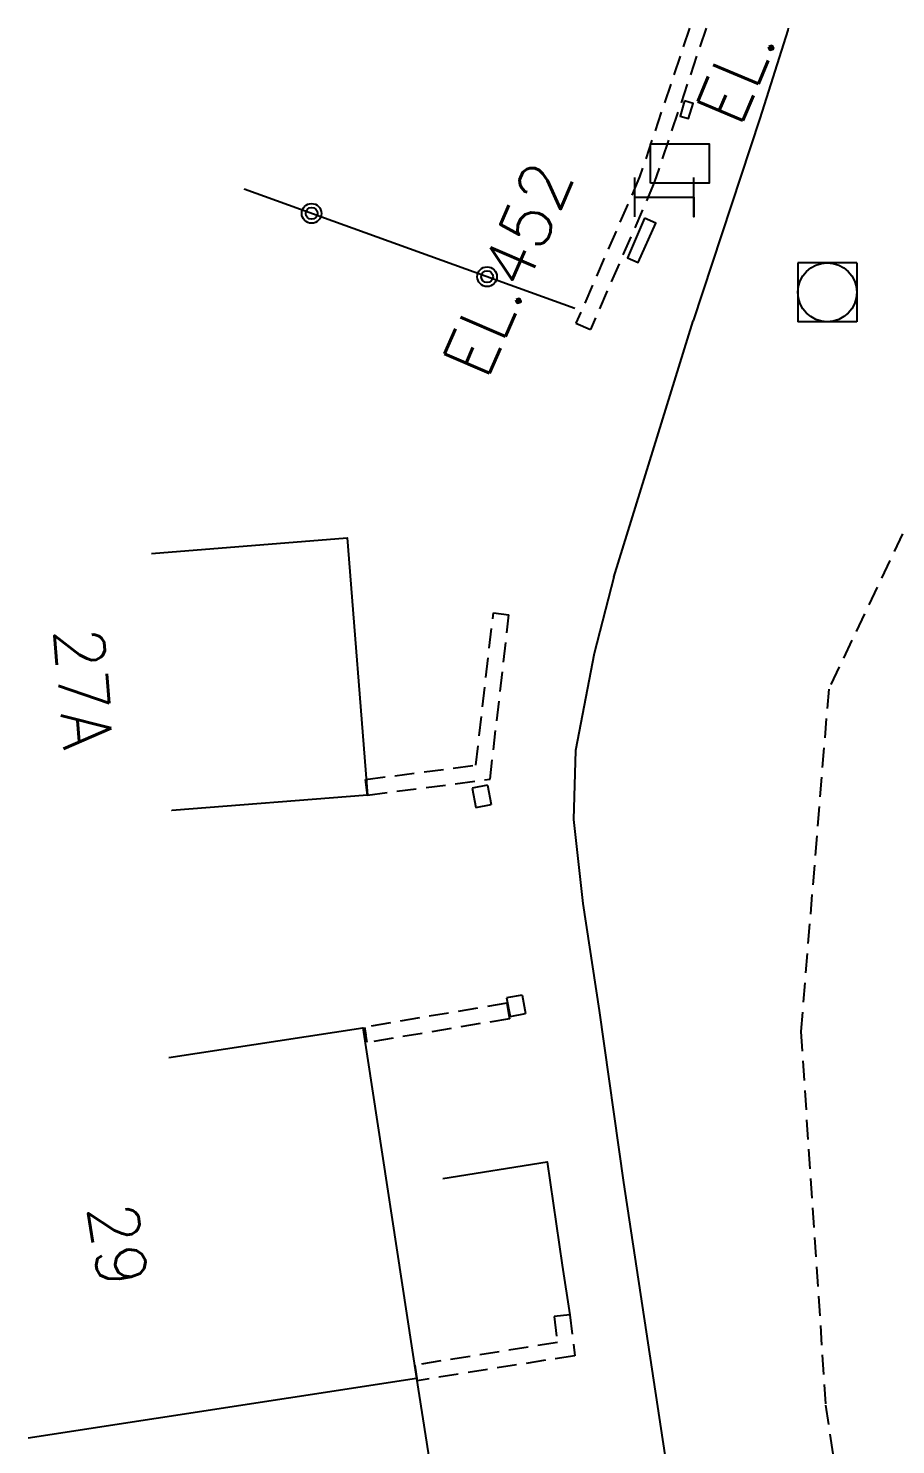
# Model space of a CAD drawing. Header units: millimetres. Extents: x 134000 to 135001, y 143000 to 144000.
# Drawn here: x 134051.41 to 134073.49, y 143963.95 to 144000 of the extents above; entities that cross this region are included whole.
import ezdxf
from ezdxf.enums import TextEntityAlignment as Align

# ---------------------------------------------------------------- set-up
doc = ezdxf.new("R2010")
doc.units = ezdxf.units.MM
doc.linetypes.add('DASHED', pattern=[0.75, 0.5, -0.25])
doc.layers.get('0').update_dxf_attribs({"linetype": 'CONTINUOUS'})
for name, color, linetype in [('W0001', 6, 'DASHED'), ('W0008', 7, 'CONTINUOUS'), ('w0100', 7, 'CONTINUOUS'), ('W0105', 7, 'CONTINUOUS'), ('W0112', 1, 'DASHED'), ('W0322', 7, 'CONTINUOUS'), ('W0420', 7, 'CONTINUOUS'), ('W0984', 7, 'CONTINUOUS'), ('W0991', 7, 'CONTINUOUS'), ('W1102', 7, 'CONTINUOUS'), ('W1471', 7, 'CONTINUOUS'), ('W1474', 7, 'CONTINUOUS')]:
    doc.layers.add(name, color=color, linetype=linetype)
doc.styles.get("Standard").update_dxf_attribs({"font": 'romans.shx', "width": 0.85})

# ---------------------------------------------------------------- blocks, each defined once
blk = doc.blocks.new('T420')
for p, q in [((0.75, 0.75), (-0.75, 0.75)), ((-0.75, 0.75), (-0.75, -0.75)), ((0.75, 0.75), (0.75, -0.75)), ((0.75, -0.75), (-0.75, -0.75))]:
    blk.add_line(p, q)
blk.add_ellipse((0, 0), major_axis=(-0.53, 0.53), ratio=1, start_param=3.926991, end_param=10.210176)
blk = doc.blocks.new('T1474')
at = {"color": 0, "linetype": 'Continuous', "flags": 128}
for points in [[(-0.75, -0.5), (-0.75, 0.5)], [(0.75, 0), (0.749, -0.5), (0.75, 0.5)], [(-0.75, 0), (0.75, 0)]]:
    blk.add_lwpolyline(points, dxfattribs=at)
blk = doc.blocks.new('T1471')
at = {"color": 0, "linetype": 'Continuous', "flags": 128}
blk.add_lwpolyline([(-0.75, -0.5), (-0.75, 0.5), (0.75, 0.5), (0.75, -0.5), (-0.75, -0.5)], dxfattribs=at)
blk = doc.blocks.new('t322o')
at = {"color": 0, "linetype": 'Continuous'}
for radius in [0.25, 0.15]:
    blk.add_circle((0, 0), radius, dxfattribs=at)

msp = doc.modelspace()

# ---------------------------------------------------------------- linework, layer by layer
at = {"layer": 'W0001'}
msp.add_lwpolyline([(134078.184, 143996.609), (134071.782, 143983.184), (134071.072, 143974.466), (134071.704, 143964.958), (134073.252, 143954.496), (134076.231, 143936.956)], dxfattribs=at)
at = {"layer": 'W0008'}
msp.add_line((134066.309, 143986.032), (134068.335, 143992.553), dxfattribs=at)
for points in [[(134070.753, 144000), (134070.743, 143999.951), (134070.033, 143997.709), (134068.335, 143992.553)], [(134066.309, 143986.032), (134065.811, 143984.092), (134065.339, 143981.621), (134065.289, 143979.862), (134065.527, 143977.721), (134065.944, 143975.005), (134066.562, 143970.622), (134068.379, 143958.663), (134069.841, 143949.203), (134070.819, 143943.149), (134071.821, 143937.654), (134072.023, 143936.573)]]:
    msp.add_lwpolyline(points, dxfattribs=at)
at = {"layer": 'w0100'}
for points in [[(134068.114, 143998.151), (134068.001, 143997.768), (134068.217, 143997.704), (134068.331, 143998.086), (134068.114, 143998.151)], [(134067.09, 143995.172), (134066.658, 143994.159), (134066.93, 143994.043), (134067.38, 143995.041), (134067.09, 143995.172)], [(134054.544, 143986.636), (134059.528, 143987.031), (134060.047, 143980.484), (134055.062, 143980.089), (134055.062, 143980.089), (134055.062, 143980.089), (134055.062, 143980.089), (134055.062, 143980.089), (134055.062, 143980.089), (134055.062, 143980.089), (134055.062, 143980.089), (134055.062, 143980.089), (134055.062, 143980.089), (134055.062, 143980.089), (134055.062, 143980.089), (134055.062, 143980.089), (134055.062, 143980.089), (134055.062, 143980.089), (134055.062, 143980.089), (134055.062, 143980.089), (134055.062, 143980.089), (134055.062, 143980.089), (134055.062, 143980.089), (134055.062, 143980.089), (134055.062, 143980.089), (134055.062, 143980.089), (134055.062, 143980.089), (134055.062, 143980.089), (134055.062, 143980.089), (134055.062, 143980.089), (134055.062, 143980.089), (134055.062, 143980.089), (134055.062, 143980.089), (134055.062, 143980.089), (134055.062, 143980.089), (134055.062, 143980.089), (134055.062, 143980.089), (134055.062, 143980.089), (134055.062, 143980.089), (134055.062, 143980.089), (134055.062, 143980.089), (134055.062, 143980.089), (134055.062, 143980.089), (134055.062, 143980.089), (134055.062, 143980.089), (134055.062, 143980.089), (134055.062, 143980.089), (134055.062, 143980.089), (134055.062, 143980.089), (134055.062, 143980.089), (134055.062, 143980.089), (134055.062, 143980.089), (134055.062, 143980.089), (134055.062, 143980.089), (134055.062, 143980.089), (134055.062, 143980.089), (134055.062, 143980.089), (134055.062, 143980.089), (134055.062, 143980.089), (134055.062, 143980.089), (134055.062, 143980.089), (134055.062, 143980.089), (134055.062, 143980.089), (134055.062, 143980.089), (134055.062, 143980.089), (134055.062, 143980.089), (134055.062, 143980.089), (134055.062, 143980.089), (134055.062, 143980.089), (134055.062, 143980.089), (134055.062, 143980.089), (134055.062, 143980.089), (134055.062, 143980.089), (134055.062, 143980.089), (134055.062, 143980.089), (134055.062, 143980.089), (134055.062, 143980.089), (134055.062, 143980.089), (134055.062, 143980.089), (134055.062, 143980.089), (134055.062, 143980.089), (134055.062, 143980.089), (134055.062, 143980.089), (134055.062, 143980.089), (134055.062, 143980.089), (134055.062, 143980.089), (134055.062, 143980.089), (134055.062, 143980.089), (134055.062, 143980.089), (134055.062, 143980.089), (134055.062, 143980.089), (134055.062, 143980.089), (134055.062, 143980.089), (134055.062, 143980.089), (134055.062, 143980.089), (134055.062, 143980.089), (134055.062, 143980.089), (134055.062, 143980.089), (134055.062, 143980.089), (134055.062, 143980.089), (134055.062, 143980.089), (134055.062, 143980.089), (134055.062, 143980.089), (134055.062, 143980.089), (134055.062, 143980.089), (134055.062, 143980.089), (134055.062, 143980.089), (134055.062, 143980.089), (134055.062, 143980.089), (134055.062, 143980.089), (134055.062, 143980.089), (134055.062, 143980.089), (134055.062, 143980.089), (134055.062, 143980.089), (134055.062, 143980.089), (134055.062, 143980.089), (134055.062, 143980.089), (134055.062, 143980.089), (134055.062, 143980.089), (134055.062, 143980.089)], [(134054.983, 143973.805), (134059.925, 143974.564), (134061.294, 143965.637), (134061.948, 143961.417), (134062.669, 143957.104), (134063.34, 143952.627), (134064.031, 143948.435), (134067.852, 143949.103), (134068.575, 143944.83), (134069.313, 143940.46), (134070.035, 143936.312)]]:
    msp.add_lwpolyline(points, dxfattribs=at)
at = {"layer": 'W0105'}
msp.add_line((134065.001, 143968.517), (134065.194, 143967.255), dxfattribs=at)
msp.add_lwpolyline([(134061.958, 143970.725), (134064.62, 143971.15), (134065.001, 143968.519)], dxfattribs=at)
at = {"layer": 'W0112'}
for points in [[(134068.238, 144000), (134066.968, 143996.216), (134065.35, 143992.492), (134065.717, 143992.332), (134065.717, 143992.332), (134065.717, 143992.332), (134065.717, 143992.332), (134065.717, 143992.332), (134065.717, 143992.332), (134065.717, 143992.332), (134065.717, 143992.332), (134065.717, 143992.332), (134065.717, 143992.332), (134065.717, 143992.332), (134065.717, 143992.332), (134065.717, 143992.332), (134065.717, 143992.332), (134065.717, 143992.332), (134065.717, 143992.332), (134065.717, 143992.332), (134065.717, 143992.332), (134065.717, 143992.332), (134065.717, 143992.332), (134065.717, 143992.332), (134065.717, 143992.332), (134065.717, 143992.332), (134065.717, 143992.332), (134065.717, 143992.332), (134065.717, 143992.332), (134065.717, 143992.332), (134065.717, 143992.332), (134065.717, 143992.332), (134065.717, 143992.332), (134065.717, 143992.332), (134065.717, 143992.332), (134065.717, 143992.332), (134065.717, 143992.332), (134065.717, 143992.332), (134065.717, 143992.332), (134065.717, 143992.332), (134065.717, 143992.332), (134065.717, 143992.332), (134065.717, 143992.332), (134065.717, 143992.332), (134065.717, 143992.332), (134065.717, 143992.332), (134065.717, 143992.332), (134065.717, 143992.332), (134065.717, 143992.332), (134065.717, 143992.332), (134065.717, 143992.332), (134065.717, 143992.332), (134065.717, 143992.332), (134065.717, 143992.332), (134065.717, 143992.332), (134065.717, 143992.332), (134065.717, 143992.332), (134065.717, 143992.332), (134065.717, 143992.332), (134065.717, 143992.332), (134065.717, 143992.332), (134065.717, 143992.332), (134065.717, 143992.332), (134065.717, 143992.332), (134065.717, 143992.332), (134065.717, 143992.332), (134065.717, 143992.332), (134065.717, 143992.332), (134065.717, 143992.332), (134065.717, 143992.332), (134065.717, 143992.332), (134065.717, 143992.332), (134065.717, 143992.332), (134065.717, 143992.332), (134065.717, 143992.332), (134065.717, 143992.332), (134065.717, 143992.332), (134065.717, 143992.332), (134065.717, 143992.332), (134065.717, 143992.332), (134065.717, 143992.332), (134065.717, 143992.332), (134065.717, 143992.332), (134065.717, 143992.332), (134065.717, 143992.332), (134065.717, 143992.332), (134065.717, 143992.332), (134065.717, 143992.332), (134065.717, 143992.332), (134065.717, 143992.332), (134065.717, 143992.332), (134065.717, 143992.332), (134065.717, 143992.332), (134065.717, 143992.332), (134065.717, 143992.332), (134065.717, 143992.332), (134065.717, 143992.332), (134065.717, 143992.332), (134065.717, 143992.332), (134065.717, 143992.332), (134065.717, 143992.332), (134065.717, 143992.332), (134065.717, 143992.332), (134065.717, 143992.332), (134065.717, 143992.332), (134065.717, 143992.332), (134065.717, 143992.332), (134065.717, 143992.332), (134065.717, 143992.332), (134065.717, 143992.332), (134065.717, 143992.332), (134065.717, 143992.332), (134065.717, 143992.332), (134065.717, 143992.332), (134065.717, 143992.332), (134065.717, 143992.332), (134065.717, 143992.332), (134065.717, 143992.332)], [(134068.66, 144000), (134067.342, 143996.072), (134065.717, 143992.332), (134065.717, 143992.332), (134065.717, 143992.332), (134065.717, 143992.332), (134065.717, 143992.332), (134065.717, 143992.332), (134065.717, 143992.332), (134065.717, 143992.332), (134065.717, 143992.332), (134065.717, 143992.332), (134065.717, 143992.332), (134065.717, 143992.332), (134065.717, 143992.332), (134065.717, 143992.332), (134065.717, 143992.332), (134065.717, 143992.332), (134065.717, 143992.332), (134065.717, 143992.332), (134065.717, 143992.332), (134065.717, 143992.332), (134065.717, 143992.332), (134065.717, 143992.332), (134065.717, 143992.332), (134065.717, 143992.332), (134065.717, 143992.332), (134065.717, 143992.332), (134065.717, 143992.332), (134065.717, 143992.332), (134065.717, 143992.332), (134065.717, 143992.332), (134065.717, 143992.332), (134065.717, 143992.332), (134065.717, 143992.332), (134065.717, 143992.332), (134065.717, 143992.332), (134065.717, 143992.332), (134065.717, 143992.332), (134065.717, 143992.332), (134065.717, 143992.332), (134065.717, 143992.332), (134065.717, 143992.332), (134065.717, 143992.332), (134065.717, 143992.332), (134065.717, 143992.332), (134065.717, 143992.332), (134065.717, 143992.332), (134065.717, 143992.332), (134065.717, 143992.332), (134065.717, 143992.332), (134065.717, 143992.332), (134065.717, 143992.332), (134065.717, 143992.332), (134065.717, 143992.332), (134065.717, 143992.332), (134065.717, 143992.332), (134065.717, 143992.332), (134065.717, 143992.332), (134065.717, 143992.332), (134065.717, 143992.332), (134065.717, 143992.332), (134065.717, 143992.332), (134065.717, 143992.332), (134065.717, 143992.332), (134065.717, 143992.332), (134065.717, 143992.332), (134065.717, 143992.332), (134065.717, 143992.332), (134065.717, 143992.332), (134065.717, 143992.332), (134065.717, 143992.332), (134065.717, 143992.332), (134065.717, 143992.332), (134065.717, 143992.332), (134065.717, 143992.332), (134065.717, 143992.332), (134065.717, 143992.332), (134065.717, 143992.332), (134065.717, 143992.332), (134065.717, 143992.332), (134065.717, 143992.332), (134065.717, 143992.332), (134065.717, 143992.332), (134065.717, 143992.332), (134065.717, 143992.332), (134065.717, 143992.332), (134065.717, 143992.332), (134065.717, 143992.332), (134065.717, 143992.332), (134065.717, 143992.332), (134065.717, 143992.332), (134065.717, 143992.332), (134065.717, 143992.332), (134065.717, 143992.332), (134065.717, 143992.332), (134065.717, 143992.332), (134065.717, 143992.332), (134065.717, 143992.332), (134065.717, 143992.332), (134065.717, 143992.332), (134065.717, 143992.332), (134065.717, 143992.332), (134065.717, 143992.332), (134065.717, 143992.332), (134065.717, 143992.332), (134065.717, 143992.332), (134065.717, 143992.332), (134065.717, 143992.332), (134065.717, 143992.332), (134065.717, 143992.332), (134065.717, 143992.332), (134065.717, 143992.332), (134065.717, 143992.332), (134065.717, 143992.332), (134065.717, 143992.332), (134065.717, 143992.332), (134065.717, 143992.332), (134065.717, 143992.332)], [(134060.046, 143980.484), (134059.995, 143980.881), (134062.801, 143981.244), (134063.247, 143985.12), (134063.644, 143985.075), (134063.644, 143985.075), (134063.644, 143985.075), (134063.644, 143985.075), (134063.644, 143985.075), (134063.644, 143985.075), (134063.644, 143985.075), (134063.644, 143985.075), (134063.644, 143985.075), (134063.644, 143985.075), (134063.644, 143985.075), (134063.644, 143985.075), (134063.644, 143985.075), (134063.644, 143985.075), (134063.644, 143985.075), (134063.644, 143985.075), (134063.644, 143985.075), (134063.644, 143985.075), (134063.644, 143985.075), (134063.644, 143985.075), (134063.644, 143985.075), (134063.644, 143985.075), (134063.644, 143985.075), (134063.644, 143985.075), (134063.644, 143985.075), (134063.644, 143985.075), (134063.644, 143985.075), (134063.644, 143985.075), (134063.644, 143985.075), (134063.644, 143985.075), (134063.644, 143985.075), (134063.644, 143985.075), (134063.644, 143985.075), (134063.644, 143985.075), (134063.644, 143985.075), (134063.644, 143985.075), (134063.644, 143985.075), (134063.644, 143985.075), (134063.644, 143985.075), (134063.644, 143985.075), (134063.644, 143985.075), (134063.644, 143985.075), (134063.644, 143985.075), (134063.644, 143985.075), (134063.644, 143985.075), (134063.644, 143985.075), (134063.644, 143985.075), (134063.644, 143985.075), (134063.644, 143985.075), (134063.644, 143985.075), (134063.644, 143985.075), (134063.644, 143985.075), (134063.644, 143985.075), (134063.644, 143985.075), (134063.644, 143985.075), (134063.644, 143985.075), (134063.644, 143985.075), (134063.644, 143985.075), (134063.644, 143985.075), (134063.644, 143985.075), (134063.644, 143985.075), (134063.644, 143985.075), (134063.644, 143985.075), (134063.644, 143985.075), (134063.644, 143985.075), (134063.644, 143985.075), (134063.644, 143985.075), (134063.644, 143985.075), (134063.644, 143985.075), (134063.644, 143985.075), (134063.644, 143985.075), (134063.644, 143985.075), (134063.644, 143985.075), (134063.644, 143985.075), (134063.644, 143985.075), (134063.644, 143985.075), (134063.644, 143985.075), (134063.644, 143985.075), (134063.644, 143985.075), (134063.644, 143985.075), (134063.644, 143985.075), (134063.644, 143985.075), (134063.644, 143985.075), (134063.644, 143985.075), (134063.644, 143985.075), (134063.644, 143985.075), (134063.644, 143985.075), (134063.644, 143985.075), (134063.644, 143985.075), (134063.644, 143985.075), (134063.644, 143985.075), (134063.644, 143985.075), (134063.644, 143985.075), (134063.644, 143985.075), (134063.644, 143985.075), (134063.644, 143985.075), (134063.644, 143985.075), (134063.644, 143985.075), (134063.644, 143985.075), (134063.644, 143985.075), (134063.644, 143985.075), (134063.644, 143985.075), (134063.644, 143985.075), (134063.644, 143985.075), (134063.644, 143985.075), (134063.644, 143985.075), (134063.644, 143985.075), (134063.644, 143985.075), (134063.644, 143985.075), (134063.644, 143985.075), (134063.644, 143985.075), (134063.644, 143985.075), (134063.644, 143985.075), (134063.644, 143985.075), (134063.644, 143985.075), (134063.644, 143985.075)], [(134060.046, 143980.484), (134063.162, 143980.887), (134063.644, 143985.075), (134063.644, 143985.075), (134063.644, 143985.075), (134063.644, 143985.075), (134063.644, 143985.075), (134063.644, 143985.075), (134063.644, 143985.075), (134063.644, 143985.075), (134063.644, 143985.075), (134063.644, 143985.075), (134063.644, 143985.075), (134063.644, 143985.075), (134063.644, 143985.075), (134063.644, 143985.075), (134063.644, 143985.075), (134063.644, 143985.075), (134063.644, 143985.075), (134063.644, 143985.075), (134063.644, 143985.075), (134063.644, 143985.075), (134063.644, 143985.075), (134063.644, 143985.075), (134063.644, 143985.075), (134063.644, 143985.075), (134063.644, 143985.075), (134063.644, 143985.075), (134063.644, 143985.075), (134063.644, 143985.075), (134063.644, 143985.075), (134063.644, 143985.075), (134063.644, 143985.075), (134063.644, 143985.075), (134063.644, 143985.075), (134063.644, 143985.075), (134063.644, 143985.075), (134063.644, 143985.075), (134063.644, 143985.075), (134063.644, 143985.075), (134063.644, 143985.075), (134063.644, 143985.075), (134063.644, 143985.075), (134063.644, 143985.075), (134063.644, 143985.075), (134063.644, 143985.075), (134063.644, 143985.075), (134063.644, 143985.075), (134063.644, 143985.075), (134063.644, 143985.075), (134063.644, 143985.075), (134063.644, 143985.075), (134063.644, 143985.075), (134063.644, 143985.075), (134063.644, 143985.075), (134063.644, 143985.075), (134063.644, 143985.075), (134063.644, 143985.075), (134063.644, 143985.075), (134063.644, 143985.075), (134063.644, 143985.075), (134063.644, 143985.075), (134063.644, 143985.075), (134063.644, 143985.075), (134063.644, 143985.075), (134063.644, 143985.075), (134063.644, 143985.075), (134063.644, 143985.075), (134063.644, 143985.075), (134063.644, 143985.075), (134063.644, 143985.075), (134063.644, 143985.075), (134063.644, 143985.075), (134063.644, 143985.075), (134063.644, 143985.075), (134063.644, 143985.075), (134063.644, 143985.075), (134063.644, 143985.075), (134063.644, 143985.075), (134063.644, 143985.075), (134063.644, 143985.075), (134063.644, 143985.075), (134063.644, 143985.075), (134063.644, 143985.075), (134063.644, 143985.075), (134063.644, 143985.075), (134063.644, 143985.075), (134063.644, 143985.075), (134063.644, 143985.075), (134063.644, 143985.075), (134063.644, 143985.075), (134063.644, 143985.075), (134063.644, 143985.075), (134063.644, 143985.075), (134063.644, 143985.075), (134063.644, 143985.075), (134063.644, 143985.075), (134063.644, 143985.075), (134063.644, 143985.075), (134063.644, 143985.075), (134063.644, 143985.075), (134063.644, 143985.075), (134063.644, 143985.075), (134063.644, 143985.075), (134063.644, 143985.075), (134063.644, 143985.075), (134063.644, 143985.075), (134063.644, 143985.075), (134063.644, 143985.075), (134063.644, 143985.075), (134063.644, 143985.075), (134063.644, 143985.075), (134063.644, 143985.075), (134063.644, 143985.075), (134063.644, 143985.075), (134063.644, 143985.075), (134063.644, 143985.075), (134063.644, 143985.075), (134063.644, 143985.075), (134063.644, 143985.075)], [(134063.099, 143980.733), (134062.706, 143980.659), (134062.797, 143980.172), (134063.19, 143980.246), (134063.19, 143980.246), (134063.19, 143980.246), (134063.19, 143980.246), (134063.19, 143980.246), (134063.19, 143980.246), (134063.19, 143980.246), (134063.19, 143980.246), (134063.19, 143980.246), (134063.19, 143980.246), (134063.19, 143980.246), (134063.19, 143980.246), (134063.19, 143980.246), (134063.19, 143980.246), (134063.19, 143980.246), (134063.19, 143980.246), (134063.19, 143980.246), (134063.19, 143980.246), (134063.19, 143980.246), (134063.19, 143980.246), (134063.19, 143980.246), (134063.19, 143980.246), (134063.19, 143980.246), (134063.19, 143980.246), (134063.19, 143980.246), (134063.19, 143980.246), (134063.19, 143980.246), (134063.19, 143980.246), (134063.19, 143980.246), (134063.19, 143980.246), (134063.19, 143980.246), (134063.19, 143980.246), (134063.19, 143980.246), (134063.19, 143980.246), (134063.19, 143980.246), (134063.19, 143980.246), (134063.19, 143980.246), (134063.19, 143980.246), (134063.19, 143980.246), (134063.19, 143980.246), (134063.19, 143980.246), (134063.19, 143980.246), (134063.19, 143980.246), (134063.19, 143980.246), (134063.19, 143980.246), (134063.19, 143980.246), (134063.19, 143980.246), (134063.19, 143980.246), (134063.19, 143980.246), (134063.19, 143980.246), (134063.19, 143980.246), (134063.19, 143980.246), (134063.19, 143980.246), (134063.19, 143980.246), (134063.19, 143980.246), (134063.19, 143980.246), (134063.19, 143980.246), (134063.19, 143980.246), (134063.19, 143980.246), (134063.19, 143980.246), (134063.19, 143980.246), (134063.19, 143980.246), (134063.19, 143980.246), (134063.19, 143980.246), (134063.19, 143980.246), (134063.19, 143980.246), (134063.19, 143980.246), (134063.19, 143980.246), (134063.19, 143980.246), (134063.19, 143980.246), (134063.19, 143980.246), (134063.19, 143980.246), (134063.19, 143980.246), (134063.19, 143980.246), (134063.19, 143980.246), (134063.19, 143980.246), (134063.19, 143980.246), (134063.19, 143980.246), (134063.19, 143980.246), (134063.19, 143980.246), (134063.19, 143980.246), (134063.19, 143980.246), (134063.19, 143980.246), (134063.19, 143980.246), (134063.19, 143980.246), (134063.19, 143980.246), (134063.19, 143980.246), (134063.19, 143980.246), (134063.19, 143980.246), (134063.19, 143980.246), (134063.19, 143980.246), (134063.19, 143980.246), (134063.19, 143980.246), (134063.19, 143980.246), (134063.19, 143980.246), (134063.19, 143980.246), (134063.19, 143980.246), (134063.19, 143980.246), (134063.19, 143980.246), (134063.19, 143980.246), (134063.19, 143980.246), (134063.19, 143980.246), (134063.19, 143980.246), (134063.19, 143980.246), (134063.19, 143980.246), (134063.19, 143980.246), (134063.19, 143980.246), (134063.19, 143980.246), (134063.19, 143980.246), (134063.19, 143980.246), (134063.19, 143980.246), (134063.19, 143980.246), (134063.19, 143980.246), (134063.19, 143980.246), (134063.19, 143980.246), (134063.19, 143980.246), (134063.19, 143980.246)], [(134063.099, 143980.733), (134063.19, 143980.246), (134063.19, 143980.246), (134063.19, 143980.246), (134063.19, 143980.246), (134063.19, 143980.246), (134063.19, 143980.246), (134063.19, 143980.246), (134063.19, 143980.246), (134063.19, 143980.246), (134063.19, 143980.246), (134063.19, 143980.246), (134063.19, 143980.246), (134063.19, 143980.246), (134063.19, 143980.246), (134063.19, 143980.246), (134063.19, 143980.246), (134063.19, 143980.246), (134063.19, 143980.246), (134063.19, 143980.246), (134063.19, 143980.246), (134063.19, 143980.246), (134063.19, 143980.246), (134063.19, 143980.246), (134063.19, 143980.246), (134063.19, 143980.246), (134063.19, 143980.246), (134063.19, 143980.246), (134063.19, 143980.246), (134063.19, 143980.246), (134063.19, 143980.246), (134063.19, 143980.246), (134063.19, 143980.246), (134063.19, 143980.246), (134063.19, 143980.246), (134063.19, 143980.246), (134063.19, 143980.246), (134063.19, 143980.246), (134063.19, 143980.246), (134063.19, 143980.246), (134063.19, 143980.246), (134063.19, 143980.246), (134063.19, 143980.246), (134063.19, 143980.246), (134063.19, 143980.246), (134063.19, 143980.246), (134063.19, 143980.246), (134063.19, 143980.246), (134063.19, 143980.246), (134063.19, 143980.246), (134063.19, 143980.246), (134063.19, 143980.246), (134063.19, 143980.246), (134063.19, 143980.246), (134063.19, 143980.246), (134063.19, 143980.246), (134063.19, 143980.246), (134063.19, 143980.246), (134063.19, 143980.246), (134063.19, 143980.246), (134063.19, 143980.246), (134063.19, 143980.246), (134063.19, 143980.246), (134063.19, 143980.246), (134063.19, 143980.246), (134063.19, 143980.246), (134063.19, 143980.246), (134063.19, 143980.246), (134063.19, 143980.246), (134063.19, 143980.246), (134063.19, 143980.246), (134063.19, 143980.246), (134063.19, 143980.246), (134063.19, 143980.246), (134063.19, 143980.246), (134063.19, 143980.246), (134063.19, 143980.246), (134063.19, 143980.246), (134063.19, 143980.246), (134063.19, 143980.246), (134063.19, 143980.246), (134063.19, 143980.246), (134063.19, 143980.246), (134063.19, 143980.246), (134063.19, 143980.246), (134063.19, 143980.246), (134063.19, 143980.246), (134063.19, 143980.246), (134063.19, 143980.246), (134063.19, 143980.246), (134063.19, 143980.246), (134063.19, 143980.246), (134063.19, 143980.246), (134063.19, 143980.246), (134063.19, 143980.246), (134063.19, 143980.246), (134063.19, 143980.246), (134063.19, 143980.246), (134063.19, 143980.246), (134063.19, 143980.246), (134063.19, 143980.246), (134063.19, 143980.246), (134063.19, 143980.246), (134063.19, 143980.246), (134063.19, 143980.246), (134063.19, 143980.246), (134063.19, 143980.246), (134063.19, 143980.246), (134063.19, 143980.246), (134063.19, 143980.246), (134063.19, 143980.246), (134063.19, 143980.246), (134063.19, 143980.246), (134063.19, 143980.246), (134063.19, 143980.246), (134063.19, 143980.246), (134063.19, 143980.246), (134063.19, 143980.246), (134063.19, 143980.246), (134063.19, 143980.246)], [(134063.977, 143975.396), (134063.584, 143975.322), (134063.673, 143974.853), (134064.066, 143974.928), (134064.066, 143974.928), (134064.066, 143974.928), (134064.066, 143974.928), (134064.066, 143974.928), (134064.066, 143974.928), (134064.066, 143974.928), (134064.066, 143974.928), (134064.066, 143974.928), (134064.066, 143974.928), (134064.066, 143974.928), (134064.066, 143974.928), (134064.066, 143974.928), (134064.066, 143974.928), (134064.066, 143974.928), (134064.066, 143974.928), (134064.066, 143974.928), (134064.066, 143974.928), (134064.066, 143974.928), (134064.066, 143974.928), (134064.066, 143974.928), (134064.066, 143974.928), (134064.066, 143974.928), (134064.066, 143974.928), (134064.066, 143974.928), (134064.066, 143974.928), (134064.066, 143974.928), (134064.066, 143974.928), (134064.066, 143974.928), (134064.066, 143974.928), (134064.066, 143974.928), (134064.066, 143974.928), (134064.066, 143974.928), (134064.066, 143974.928), (134064.066, 143974.928), (134064.066, 143974.928), (134064.066, 143974.928), (134064.066, 143974.928), (134064.066, 143974.928), (134064.066, 143974.928), (134064.066, 143974.928), (134064.066, 143974.928), (134064.066, 143974.928), (134064.066, 143974.928), (134064.066, 143974.928), (134064.066, 143974.928), (134064.066, 143974.928), (134064.066, 143974.928), (134064.066, 143974.928), (134064.066, 143974.928), (134064.066, 143974.928), (134064.066, 143974.928), (134064.066, 143974.928), (134064.066, 143974.928), (134064.066, 143974.928), (134064.066, 143974.928), (134064.066, 143974.928), (134064.066, 143974.928), (134064.066, 143974.928), (134064.066, 143974.928), (134064.066, 143974.928), (134064.066, 143974.928), (134064.066, 143974.928), (134064.066, 143974.928), (134064.066, 143974.928), (134064.066, 143974.928), (134064.066, 143974.928), (134064.066, 143974.928), (134064.066, 143974.928), (134064.066, 143974.928), (134064.066, 143974.928), (134064.066, 143974.928), (134064.066, 143974.928), (134064.066, 143974.928), (134064.066, 143974.928), (134064.066, 143974.928), (134064.066, 143974.928), (134064.066, 143974.928), (134064.066, 143974.928), (134064.066, 143974.928), (134064.066, 143974.928), (134064.066, 143974.928), (134064.066, 143974.928), (134064.066, 143974.928), (134064.066, 143974.928), (134064.066, 143974.928), (134064.066, 143974.928), (134064.066, 143974.928), (134064.066, 143974.928), (134064.066, 143974.928), (134064.066, 143974.928), (134064.066, 143974.928), (134064.066, 143974.928), (134064.066, 143974.928), (134064.066, 143974.928), (134064.066, 143974.928), (134064.066, 143974.928), (134064.066, 143974.928), (134064.066, 143974.928), (134064.066, 143974.928), (134064.066, 143974.928), (134064.066, 143974.928), (134064.066, 143974.928), (134064.066, 143974.928), (134064.066, 143974.928), (134064.066, 143974.928), (134064.066, 143974.928), (134064.066, 143974.928), (134064.066, 143974.928), (134064.066, 143974.928), (134064.066, 143974.928), (134064.066, 143974.928), (134064.066, 143974.928), (134064.066, 143974.928), (134064.066, 143974.928), (134064.066, 143974.928), (134064.066, 143974.928)], [(134063.977, 143975.396), (134064.066, 143974.928), (134064.066, 143974.928), (134064.066, 143974.928), (134064.066, 143974.928), (134064.066, 143974.928), (134064.066, 143974.928), (134064.066, 143974.928), (134064.066, 143974.928), (134064.066, 143974.928), (134064.066, 143974.928), (134064.066, 143974.928), (134064.066, 143974.928), (134064.066, 143974.928), (134064.066, 143974.928), (134064.066, 143974.928), (134064.066, 143974.928), (134064.066, 143974.928), (134064.066, 143974.928), (134064.066, 143974.928), (134064.066, 143974.928), (134064.066, 143974.928), (134064.066, 143974.928), (134064.066, 143974.928), (134064.066, 143974.928), (134064.066, 143974.928), (134064.066, 143974.928), (134064.066, 143974.928), (134064.066, 143974.928), (134064.066, 143974.928), (134064.066, 143974.928), (134064.066, 143974.928), (134064.066, 143974.928), (134064.066, 143974.928), (134064.066, 143974.928), (134064.066, 143974.928), (134064.066, 143974.928), (134064.066, 143974.928), (134064.066, 143974.928), (134064.066, 143974.928), (134064.066, 143974.928), (134064.066, 143974.928), (134064.066, 143974.928), (134064.066, 143974.928), (134064.066, 143974.928), (134064.066, 143974.928), (134064.066, 143974.928), (134064.066, 143974.928), (134064.066, 143974.928), (134064.066, 143974.928), (134064.066, 143974.928), (134064.066, 143974.928), (134064.066, 143974.928), (134064.066, 143974.928), (134064.066, 143974.928), (134064.066, 143974.928), (134064.066, 143974.928), (134064.066, 143974.928), (134064.066, 143974.928), (134064.066, 143974.928), (134064.066, 143974.928), (134064.066, 143974.928), (134064.066, 143974.928), (134064.066, 143974.928), (134064.066, 143974.928), (134064.066, 143974.928), (134064.066, 143974.928), (134064.066, 143974.928), (134064.066, 143974.928), (134064.066, 143974.928), (134064.066, 143974.928), (134064.066, 143974.928), (134064.066, 143974.928), (134064.066, 143974.928), (134064.066, 143974.928), (134064.066, 143974.928), (134064.066, 143974.928), (134064.066, 143974.928), (134064.066, 143974.928), (134064.066, 143974.928), (134064.066, 143974.928), (134064.066, 143974.928), (134064.066, 143974.928), (134064.066, 143974.928), (134064.066, 143974.928), (134064.066, 143974.928), (134064.066, 143974.928), (134064.066, 143974.928), (134064.066, 143974.928), (134064.066, 143974.928), (134064.066, 143974.928), (134064.066, 143974.928), (134064.066, 143974.928), (134064.066, 143974.928), (134064.066, 143974.928), (134064.066, 143974.928), (134064.066, 143974.928), (134064.066, 143974.928), (134064.066, 143974.928), (134064.066, 143974.928), (134064.066, 143974.928), (134064.066, 143974.928), (134064.066, 143974.928), (134064.066, 143974.928), (134064.066, 143974.928), (134064.066, 143974.928), (134064.066, 143974.928), (134064.066, 143974.928), (134064.066, 143974.928), (134064.066, 143974.928), (134064.066, 143974.928), (134064.066, 143974.928), (134064.066, 143974.928), (134064.066, 143974.928), (134064.066, 143974.928), (134064.066, 143974.928), (134064.066, 143974.928), (134064.066, 143974.928), (134064.066, 143974.928), (134064.066, 143974.928)], [(134063.587, 143975.185), (134059.965, 143974.578), (134059.998, 143974.381), (134059.998, 143974.381), (134059.998, 143974.381), (134059.998, 143974.381), (134059.998, 143974.381), (134059.998, 143974.381), (134059.998, 143974.381), (134059.998, 143974.381), (134059.998, 143974.381), (134059.998, 143974.381), (134059.998, 143974.381), (134059.998, 143974.381), (134059.998, 143974.381), (134059.998, 143974.381), (134059.998, 143974.381), (134059.998, 143974.381), (134059.998, 143974.381), (134059.998, 143974.381), (134059.998, 143974.381), (134059.998, 143974.381), (134059.998, 143974.381), (134059.998, 143974.381), (134059.998, 143974.381), (134059.998, 143974.381), (134059.998, 143974.381), (134059.998, 143974.381), (134059.998, 143974.381), (134059.998, 143974.381), (134059.998, 143974.381), (134059.998, 143974.381), (134059.998, 143974.381), (134059.998, 143974.381), (134059.998, 143974.381), (134059.998, 143974.381), (134059.998, 143974.381), (134059.998, 143974.381), (134059.998, 143974.381), (134059.998, 143974.381), (134059.998, 143974.381), (134059.998, 143974.381), (134059.998, 143974.381), (134059.998, 143974.381), (134059.998, 143974.381), (134059.998, 143974.381), (134059.998, 143974.381), (134059.998, 143974.381), (134059.998, 143974.381), (134059.998, 143974.381), (134059.998, 143974.381), (134059.998, 143974.381), (134059.998, 143974.381), (134059.998, 143974.381), (134059.998, 143974.381), (134059.998, 143974.381), (134059.998, 143974.381), (134059.998, 143974.381), (134059.998, 143974.381), (134059.998, 143974.381), (134059.998, 143974.381), (134059.998, 143974.381), (134059.998, 143974.381), (134059.998, 143974.381), (134059.998, 143974.381), (134059.998, 143974.381), (134059.998, 143974.381), (134059.998, 143974.381), (134059.998, 143974.381), (134059.998, 143974.381), (134059.998, 143974.381), (134059.998, 143974.381), (134059.998, 143974.381), (134059.998, 143974.381), (134059.998, 143974.381), (134059.998, 143974.381), (134059.998, 143974.381), (134059.998, 143974.381), (134059.998, 143974.381), (134059.998, 143974.381), (134059.998, 143974.381), (134059.998, 143974.381), (134059.998, 143974.381), (134059.998, 143974.381), (134059.998, 143974.381), (134059.998, 143974.381), (134059.998, 143974.381), (134059.998, 143974.381), (134059.998, 143974.381), (134059.998, 143974.381), (134059.998, 143974.381), (134059.998, 143974.381), (134059.998, 143974.381), (134059.998, 143974.381), (134059.998, 143974.381), (134059.998, 143974.381), (134059.998, 143974.381), (134059.998, 143974.381), (134059.998, 143974.381), (134059.998, 143974.381), (134059.998, 143974.381), (134059.998, 143974.381), (134059.998, 143974.381), (134059.998, 143974.381), (134059.998, 143974.381), (134059.998, 143974.381), (134059.998, 143974.381), (134059.998, 143974.381), (134059.998, 143974.381), (134059.998, 143974.381), (134059.998, 143974.381), (134059.998, 143974.381), (134059.998, 143974.381), (134059.998, 143974.381), (134059.998, 143974.381), (134059.998, 143974.381), (134059.998, 143974.381), (134059.998, 143974.381), (134059.998, 143974.381), (134059.998, 143974.381)], [(134063.587, 143975.185), (134063.654, 143974.791), (134060.031, 143974.184), (134059.998, 143974.381), (134059.998, 143974.381), (134059.998, 143974.381), (134059.998, 143974.381), (134059.998, 143974.381), (134059.998, 143974.381), (134059.998, 143974.381), (134059.998, 143974.381), (134059.998, 143974.381), (134059.998, 143974.381), (134059.998, 143974.381), (134059.998, 143974.381), (134059.998, 143974.381), (134059.998, 143974.381), (134059.998, 143974.381), (134059.998, 143974.381), (134059.998, 143974.381), (134059.998, 143974.381), (134059.998, 143974.381), (134059.998, 143974.381), (134059.998, 143974.381), (134059.998, 143974.381), (134059.998, 143974.381), (134059.998, 143974.381), (134059.998, 143974.381), (134059.998, 143974.381), (134059.998, 143974.381), (134059.998, 143974.381), (134059.998, 143974.381), (134059.998, 143974.381), (134059.998, 143974.381), (134059.998, 143974.381), (134059.998, 143974.381), (134059.998, 143974.381), (134059.998, 143974.381), (134059.998, 143974.381), (134059.998, 143974.381), (134059.998, 143974.381), (134059.998, 143974.381), (134059.998, 143974.381), (134059.998, 143974.381), (134059.998, 143974.381), (134059.998, 143974.381), (134059.998, 143974.381), (134059.998, 143974.381), (134059.998, 143974.381), (134059.998, 143974.381), (134059.998, 143974.381), (134059.998, 143974.381), (134059.998, 143974.381), (134059.998, 143974.381), (134059.998, 143974.381), (134059.998, 143974.381), (134059.998, 143974.381), (134059.998, 143974.381), (134059.998, 143974.381), (134059.998, 143974.381), (134059.998, 143974.381), (134059.998, 143974.381), (134059.998, 143974.381), (134059.998, 143974.381), (134059.998, 143974.381), (134059.998, 143974.381), (134059.998, 143974.381), (134059.998, 143974.381), (134059.998, 143974.381), (134059.998, 143974.381), (134059.998, 143974.381), (134059.998, 143974.381), (134059.998, 143974.381), (134059.998, 143974.381), (134059.998, 143974.381), (134059.998, 143974.381), (134059.998, 143974.381), (134059.998, 143974.381), (134059.998, 143974.381), (134059.998, 143974.381), (134059.998, 143974.381), (134059.998, 143974.381), (134059.998, 143974.381), (134059.998, 143974.381), (134059.998, 143974.381), (134059.998, 143974.381), (134059.998, 143974.381), (134059.998, 143974.381), (134059.998, 143974.381), (134059.998, 143974.381), (134059.998, 143974.381), (134059.998, 143974.381), (134059.998, 143974.381), (134059.998, 143974.381), (134059.998, 143974.381), (134059.998, 143974.381), (134059.998, 143974.381), (134059.998, 143974.381), (134059.998, 143974.381), (134059.998, 143974.381), (134059.998, 143974.381), (134059.998, 143974.381), (134059.998, 143974.381), (134059.998, 143974.381), (134059.998, 143974.381), (134059.998, 143974.381), (134059.998, 143974.381), (134059.998, 143974.381), (134059.998, 143974.381), (134059.998, 143974.381), (134059.998, 143974.381), (134059.998, 143974.381), (134059.998, 143974.381), (134059.998, 143974.381), (134059.998, 143974.381), (134059.998, 143974.381), (134059.998, 143974.381), (134059.998, 143974.381), (134059.998, 143974.381), (134059.998, 143974.381)], [(134065.195, 143967.257), (134064.798, 143967.21), (134064.876, 143966.551), (134061.246, 143965.975), (134061.308, 143965.58), (134061.308, 143965.58), (134061.308, 143965.58), (134061.308, 143965.58), (134061.308, 143965.58), (134061.308, 143965.58), (134061.308, 143965.58), (134061.308, 143965.58), (134061.308, 143965.58), (134061.308, 143965.58), (134061.308, 143965.58), (134061.308, 143965.58), (134061.308, 143965.58), (134061.308, 143965.58), (134061.308, 143965.58), (134061.308, 143965.58), (134061.308, 143965.58), (134061.308, 143965.58), (134061.308, 143965.58), (134061.308, 143965.58), (134061.308, 143965.58), (134061.308, 143965.58), (134061.308, 143965.58), (134061.308, 143965.58), (134061.308, 143965.58), (134061.308, 143965.58), (134061.308, 143965.58), (134061.308, 143965.58), (134061.308, 143965.58), (134061.308, 143965.58), (134061.308, 143965.58), (134061.308, 143965.58), (134061.308, 143965.58), (134061.308, 143965.58), (134061.308, 143965.58), (134061.308, 143965.58), (134061.308, 143965.58), (134061.308, 143965.58), (134061.308, 143965.58), (134061.308, 143965.58), (134061.308, 143965.58), (134061.308, 143965.58), (134061.308, 143965.58), (134061.308, 143965.58), (134061.308, 143965.58), (134061.308, 143965.58), (134061.308, 143965.58), (134061.308, 143965.58), (134061.308, 143965.58), (134061.308, 143965.58), (134061.308, 143965.58), (134061.308, 143965.58), (134061.308, 143965.58), (134061.308, 143965.58), (134061.308, 143965.58), (134061.308, 143965.58), (134061.308, 143965.58), (134061.308, 143965.58), (134061.308, 143965.58), (134061.308, 143965.58), (134061.308, 143965.58), (134061.308, 143965.58), (134061.308, 143965.58), (134061.308, 143965.58), (134061.308, 143965.58), (134061.308, 143965.58), (134061.308, 143965.58), (134061.308, 143965.58), (134061.308, 143965.58), (134061.308, 143965.58), (134061.308, 143965.58), (134061.308, 143965.58), (134061.308, 143965.58), (134061.308, 143965.58), (134061.308, 143965.58), (134061.308, 143965.58), (134061.308, 143965.58), (134061.308, 143965.58), (134061.308, 143965.58), (134061.308, 143965.58), (134061.308, 143965.58), (134061.308, 143965.58), (134061.308, 143965.58), (134061.308, 143965.58), (134061.308, 143965.58), (134061.308, 143965.58), (134061.308, 143965.58), (134061.308, 143965.58), (134061.308, 143965.58), (134061.308, 143965.58), (134061.308, 143965.58), (134061.308, 143965.58), (134061.308, 143965.58), (134061.308, 143965.58), (134061.308, 143965.58), (134061.308, 143965.58), (134061.308, 143965.58), (134061.308, 143965.58), (134061.308, 143965.58), (134061.308, 143965.58), (134061.308, 143965.58), (134061.308, 143965.58), (134061.308, 143965.58), (134061.308, 143965.58), (134061.308, 143965.58), (134061.308, 143965.58), (134061.308, 143965.58), (134061.308, 143965.58), (134061.308, 143965.58), (134061.308, 143965.58), (134061.308, 143965.58), (134061.308, 143965.58), (134061.308, 143965.58), (134061.308, 143965.58), (134061.308, 143965.58), (134061.308, 143965.58)], [(134065.195, 143967.257), (134065.318, 143966.216), (134061.308, 143965.58), (134061.308, 143965.58), (134061.308, 143965.58), (134061.308, 143965.58), (134061.308, 143965.58), (134061.308, 143965.58), (134061.308, 143965.58), (134061.308, 143965.58), (134061.308, 143965.58), (134061.308, 143965.58), (134061.308, 143965.58), (134061.308, 143965.58), (134061.308, 143965.58), (134061.308, 143965.58), (134061.308, 143965.58), (134061.308, 143965.58), (134061.308, 143965.58), (134061.308, 143965.58), (134061.308, 143965.58), (134061.308, 143965.58), (134061.308, 143965.58), (134061.308, 143965.58), (134061.308, 143965.58), (134061.308, 143965.58), (134061.308, 143965.58), (134061.308, 143965.58), (134061.308, 143965.58), (134061.308, 143965.58), (134061.308, 143965.58), (134061.308, 143965.58), (134061.308, 143965.58), (134061.308, 143965.58), (134061.308, 143965.58), (134061.308, 143965.58), (134061.308, 143965.58), (134061.308, 143965.58), (134061.308, 143965.58), (134061.308, 143965.58), (134061.308, 143965.58), (134061.308, 143965.58), (134061.308, 143965.58), (134061.308, 143965.58), (134061.308, 143965.58), (134061.308, 143965.58), (134061.308, 143965.58), (134061.308, 143965.58), (134061.308, 143965.58), (134061.308, 143965.58), (134061.308, 143965.58), (134061.308, 143965.58), (134061.308, 143965.58), (134061.308, 143965.58), (134061.308, 143965.58), (134061.308, 143965.58), (134061.308, 143965.58), (134061.308, 143965.58), (134061.308, 143965.58), (134061.308, 143965.58), (134061.308, 143965.58), (134061.308, 143965.58), (134061.308, 143965.58), (134061.308, 143965.58), (134061.308, 143965.58), (134061.308, 143965.58), (134061.308, 143965.58), (134061.308, 143965.58), (134061.308, 143965.58), (134061.308, 143965.58), (134061.308, 143965.58), (134061.308, 143965.58), (134061.308, 143965.58), (134061.308, 143965.58), (134061.308, 143965.58), (134061.308, 143965.58), (134061.308, 143965.58), (134061.308, 143965.58), (134061.308, 143965.58), (134061.308, 143965.58), (134061.308, 143965.58), (134061.308, 143965.58), (134061.308, 143965.58), (134061.308, 143965.58), (134061.308, 143965.58), (134061.308, 143965.58), (134061.308, 143965.58), (134061.308, 143965.58), (134061.308, 143965.58), (134061.308, 143965.58), (134061.308, 143965.58), (134061.308, 143965.58), (134061.308, 143965.58), (134061.308, 143965.58), (134061.308, 143965.58), (134061.308, 143965.58), (134061.308, 143965.58), (134061.308, 143965.58), (134061.308, 143965.58), (134061.308, 143965.58), (134061.308, 143965.58), (134061.308, 143965.58), (134061.308, 143965.58), (134061.308, 143965.58), (134061.308, 143965.58), (134061.308, 143965.58), (134061.308, 143965.58), (134061.308, 143965.58), (134061.308, 143965.58), (134061.308, 143965.58), (134061.308, 143965.58), (134061.308, 143965.58), (134061.308, 143965.58), (134061.308, 143965.58), (134061.308, 143965.58), (134061.308, 143965.58), (134061.308, 143965.58), (134061.308, 143965.58), (134061.308, 143965.58), (134061.308, 143965.58)]]:
    msp.add_lwpolyline(points, dxfattribs=at)
at = {"layer": 'W0322'}
for points in [[(134065.322, 143992.872), (134056.901, 143995.91), (134056.901, 143995.91), (134056.901, 143995.91), (134056.901, 143995.91), (134056.901, 143995.91), (134056.901, 143995.91), (134056.901, 143995.91), (134056.901, 143995.91), (134056.901, 143995.91), (134056.901, 143995.91), (134056.901, 143995.91), (134056.901, 143995.91), (134056.901, 143995.91), (134056.901, 143995.91), (134056.901, 143995.91), (134056.901, 143995.91), (134056.901, 143995.91), (134056.901, 143995.91), (134056.901, 143995.91), (134056.901, 143995.91), (134056.901, 143995.91), (134056.901, 143995.91), (134056.901, 143995.91), (134056.901, 143995.91), (134056.901, 143995.91), (134056.901, 143995.91), (134056.901, 143995.91), (134056.901, 143995.91), (134056.901, 143995.91), (134056.901, 143995.91), (134056.901, 143995.91), (134056.901, 143995.91), (134056.901, 143995.91), (134056.901, 143995.91), (134056.901, 143995.91), (134056.901, 143995.91), (134056.901, 143995.91), (134056.901, 143995.91), (134056.901, 143995.91), (134056.901, 143995.91), (134056.901, 143995.91), (134056.901, 143995.91), (134056.901, 143995.91), (134056.901, 143995.91), (134056.901, 143995.91), (134056.901, 143995.91), (134056.901, 143995.91), (134056.901, 143995.91), (134056.901, 143995.91), (134056.901, 143995.91), (134056.901, 143995.91), (134056.901, 143995.91), (134056.901, 143995.91), (134056.901, 143995.91), (134056.901, 143995.91), (134056.901, 143995.91), (134056.901, 143995.91), (134056.901, 143995.91), (134056.901, 143995.91), (134056.901, 143995.91), (134056.901, 143995.91), (134056.901, 143995.91), (134056.901, 143995.91), (134056.901, 143995.91), (134056.901, 143995.91), (134056.901, 143995.91), (134056.901, 143995.91), (134056.901, 143995.91), (134056.901, 143995.91), (134056.901, 143995.91), (134056.901, 143995.91), (134056.901, 143995.91), (134056.901, 143995.91), (134056.901, 143995.91), (134056.901, 143995.91), (134056.901, 143995.91), (134056.901, 143995.91), (134056.901, 143995.91), (134056.901, 143995.91), (134056.901, 143995.91), (134056.901, 143995.91), (134056.901, 143995.91), (134056.901, 143995.91), (134056.901, 143995.91), (134056.901, 143995.91), (134056.901, 143995.91), (134056.901, 143995.91), (134056.901, 143995.91), (134056.901, 143995.91), (134056.901, 143995.91), (134056.901, 143995.91), (134056.901, 143995.91), (134056.901, 143995.91), (134056.901, 143995.91), (134056.901, 143995.91), (134056.901, 143995.91), (134056.901, 143995.91), (134056.901, 143995.91), (134056.901, 143995.91), (134056.901, 143995.91)], [(134056.901, 143995.91), (134056.901, 143995.91), (134056.901, 143995.91), (134056.901, 143995.91), (134056.901, 143995.91), (134056.901, 143995.91), (134056.901, 143995.91), (134056.901, 143995.91), (134056.901, 143995.91), (134056.901, 143995.91), (134056.901, 143995.91), (134056.901, 143995.91), (134056.901, 143995.91), (134056.901, 143995.91), (134056.901, 143995.91), (134056.901, 143995.91), (134056.901, 143995.91), (134056.901, 143995.91), (134056.901, 143995.91), (134056.901, 143995.91)]]:
    msp.add_lwpolyline(points, dxfattribs=at)
at = {"layer": 'W1102'}
msp.add_line((134061.294, 143965.637), (134051.41, 143964.12), dxfattribs=at)

# ---------------------------------------------------------------- block references
at = {"layer": 'W0322', "rotation": 160.1623238769869}
for p in [(134058.62, 143995.29), (134063.088, 143993.678)]:
    msp.add_blockref('t322o', p, dxfattribs=at)
at = {"layer": 'W0420'}
msp.add_blockref('T420', (134071.747, 143993.283), dxfattribs=at)
at = {"layer": 'W1471'}
msp.add_blockref('T1471', (134067.994, 143996.556), dxfattribs=at)
at = {"layer": 'W1474'}
msp.add_blockref('T1474', (134067.597, 143995.705), dxfattribs=at)

# ---------------------------------------------------------------- texts
at = {"layer": 'W0984'}
for s, rotation, p in [('EL.', 67.2367, (134069.418, 143998.832)), ('EL.452', 66.6402, (134063.619, 143993.878))]:
    msp.add_text(s, height=1.25, rotation=rotation, dxfattribs=at).set_placement(p, align=Align.MIDDLE)
at = {"layer": 'W0991'}
for s, rotation, p in [('27A', 274.5325, (134052.81, 143983.204)), ('29', 278.7201, (134053.691, 143969.036))]:
    msp.add_text(s, height=1.25, rotation=rotation, dxfattribs=at).set_placement(p, align=Align.MIDDLE)

doc.saveas('drawing.dxf')
